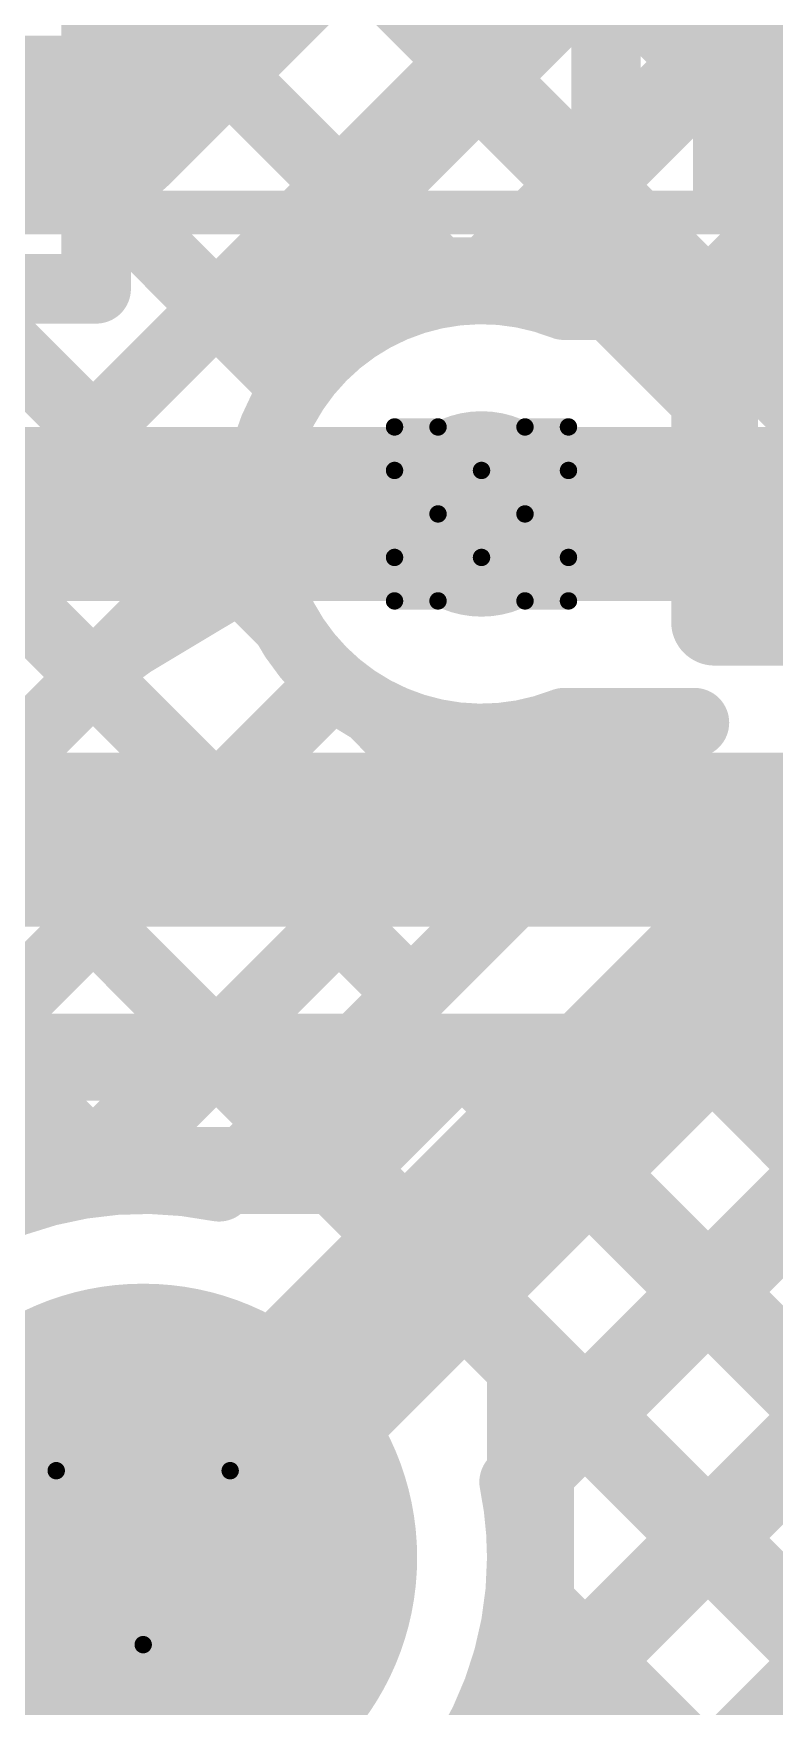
# Model space of a CAD drawing. Header units: inches. Extents: x -1.9 to 9.4, y 0 to 6.7.
# Drawn here: x 1.0418 to 1.127, y 2.7237 to 2.9161 of the extents above; entities that cross this region are included whole.
import ezdxf

# ---------------------------------------------------------------- set-up
doc = ezdxf.new("R2010")
doc.units = ezdxf.units.IN
doc.header["$MEASUREMENT"] = 0
for name, color, linetype in [('Bottom Layer', 5, 'Continuous'), ('Bottom Solder', 6, 'Continuous'), ('Drill Drawing', 1, 'Continuous'), ('Multi-Layer', 9, 'Continuous'), ('Pad Holes', 156, 'Continuous'), ('Top Layer', 1, 'Continuous'), ('Top Overlay', 2, 'Continuous'), ('Top Paste', 8, 'Continuous'), ('Top Solder', 216, 'Continuous'), ('Via Holes', 16, 'Continuous')]:
    doc.layers.add(name, color=color, linetype=linetype)

# ---------------------------------------------------------------- blocks, each defined once
blk = doc.blocks.new('SMA_DO_214AC__24')
at = {"layer": 'Top Layer'}
blk.add_hatch(color=1, dxfattribs=at).paths.add_polyline_path([(-0.1063, 0.05512), (-0.04331, 0.05512), (-0.04331, -0.05512), (-0.1063, -0.05512)])
at = {"layer": 'Top Paste'}
blk.add_hatch(color=8, dxfattribs=at).paths.add_polyline_path([(-0.1063, 0.05512), (-0.04331, 0.05512), (-0.04331, -0.05512), (-0.1063, -0.05512)])
at = {"layer": 'Top Solder'}
blk.add_hatch(color=216, dxfattribs=at).paths.add_polyline_path([(-0.1103, 0.05912), (-0.03931, 0.05912), (-0.03931, -0.05912), (-0.1103, -0.05912)])
at = {"layer": 'Top Overlay'}
blk.add_lwpolyline([(0.1119, 0.06034, 0.005, 0.005, 0), (-0.11745, 0.06034, 0.005, 0.005, 0)], format="xyseb", dxfattribs=at)
blk = doc.blocks.new('P______D6_3_L12___28')
at = {"layer": 'Bottom Layer'}
h = blk.add_hatch(color=5, dxfattribs=at)
edge = h.paths.add_edge_path()
edge.add_arc((-0.0689, 0), 0.02953, 0, 360)
at = {"layer": 'Bottom Solder'}
h = blk.add_hatch(color=6, dxfattribs=at)
edge = h.paths.add_edge_path()
edge.add_arc((-0.0689, 0), 0.0315, 0, 360)
at = {"layer": 'Multi-Layer'}
h = blk.add_hatch(color=9, dxfattribs=at)
edge = h.paths.add_edge_path()
edge.add_arc((-0.0689, 0), 0.02953, 0, 360)
at = {"layer": 'Pad Holes'}
h = blk.add_hatch(color=7, dxfattribs=at)
edge = h.paths.add_edge_path()
edge.add_arc((-0.0689, 0), 0.01772, 0, 360)
at = {"layer": 'Top Layer'}
h = blk.add_hatch(color=1, dxfattribs=at)
edge = h.paths.add_edge_path()
edge.add_arc((-0.0689, 0), 0.02953, 0, 360)
at = {"layer": 'Top Solder'}
h = blk.add_hatch(color=216, dxfattribs=at)
edge = h.paths.add_edge_path()
edge.add_arc((-0.0689, 0), 0.0315, 0, 360)
at = {"layer": 'Top Overlay'}
blk.add_lwpolyline([(0.125, -0.00001, 0.005, 0.005, 1), (-0.125, -0.00001, 0.005, 0.005, 1)], format="xyseb", close=True, dxfattribs=at)

msp = doc.modelspace()

# ---------------------------------------------------------------- hatches: boundary and pattern name
at = {"layer": 'Bottom Layer'}
h = msp.add_hatch(color=5, dxfattribs=at)
edge = h.paths.add_edge_path()
edge.add_arc((1.09334, 2.86083), 0.01181, 0, 360)
at = {"layer": 'Top Layer'}
h = msp.add_hatch(color=1, dxfattribs=at)
edge = h.paths.add_edge_path()
edge.add_arc((1.09334, 2.86083), 0.01181, 0, 360)
at = {"layer": 'Via Holes'}
h = msp.add_hatch(color=7, dxfattribs=at)
edge = h.paths.add_edge_path()
edge.add_arc((1.09334, 2.86083), 0.00591, 0, 360)

# ---------------------------------------------------------------- linework, layer by layer
at = {"layer": 'Bottom Layer'}
for points in [[(1.05043, 2.90583, 0.02, 0.02, 0), (1.07834, 2.93374, 0.02, 0.02, 0)], [(1.09422, 2.88764, 0.01, 0.01, 0), (1.13834, 2.93176, 0.01, 0.01, 0)], [(1.10334, 2.92885, 0.01, 0.01, 0), (1.13834, 2.89385, 0.01, 0.01, 0)], [(1.09084, 2.90874, 0.01, 0.01, 0), (1.10334, 2.92124, 0.01, 0.01, 0)], [(1.09084, 2.90874, 0.01, 0.01, 0), (1.10334, 2.92124, 0.01, 0.01, 0)], [(0.78849, 2.90583, 0.02, 0.02, 0), (1.05043, 2.90583, 0.02, 0.02, 0)], [(1.09301, 2.9109, 0.01, 0.01, 0), (1.13834, 2.86557, 0.01, 0.01, 0)], [(1.07543, 2.89333, 0.01, 0.01, 0), (1.09084, 2.90874, 0.01, 0.01, 0)], [(1.11462, 2.87976, 0.01, 0.01, 0), (1.13834, 2.90348, 0.01, 0.01, 0)], [(1.09897, 2.72268, 0.01, 0.01, 0), (1.27503, 2.89874, 0.01, 0.01, 0)], [(1.07886, 2.89676, 0.01, 0.01, 0), (1.08799, 2.88764, 0.01, 0.01, 0)], [(1.06793, 2.88583, 0.01, 0.01, 0), (1.07543, 2.89333, 0.01, 0.01, 0)], [(1.06793, 2.88583, 0.01, 0.01, 0), (1.07543, 2.89333, 0.01, 0.01, 0)], [(1.07993, 2.88764, 0.01, 0.01, 0), (1.10674, 2.88764, 0.01, 0.01, 0)], [(1.10674, 2.88764, 0.01, 0.01, 0), (1.12015, 2.87423, 0.01, 0.01, 0)], [(1.06793, 2.88583, 0.01, 0.01, 0), (1.07812, 2.88583, 0.01, 0.01, 0)], [(1.12015, 2.857, 0.01, 0.01, 0), (1.13834, 2.87519, 0.01, 0.01, 0)], [(1.12015, 2.84839, 0.01, 0.01, 0), (1.12015, 2.87423, 0.01, 0.01, 0)], [(0.97867, 2.86083, 0.02, 0.02, 0), (1.09334, 2.86083, 0.02, 0.02, 0)], [(1.12015, 2.85548, 0.01, 0.01, 0), (1.12723, 2.84839, 0.01, 0.01, 0)], [(1.12015, 2.84839, 0.01, 0.01, 0), (1.1334, 2.84839, 0.01, 0.01, 0)], [(0.99822, 2.82339, 0.02, 0.02, 0), (1.1459, 2.82339, 0.02, 0.02, 0)], [(1.01072, 2.79839, 0.01, 0.01, 0), (1.1334, 2.79839, 0.01, 0.01, 0)], [(1.03581, 2.79839, 0.01, 0.01, 0), (1.04885, 2.78535, 0.01, 0.01, 0)], [(1.0485, 2.78535, 0.01, 0.01, 0), (1.06154, 2.79839, 0.01, 0.01, 0)], [(1.0641, 2.79839, 0.01, 0.01, 0), (1.27503, 2.58746, 0.01, 0.01, 0)], [(1.07675, 2.78531, 0.01, 0.01, 0), (1.08982, 2.79839, 0.01, 0.01, 0)], [(1.09089, 2.77117, 0.01, 0.01, 0), (1.11811, 2.79839, 0.01, 0.01, 0)], [(1.09238, 2.79839, 0.01, 0.01, 0), (1.14771, 2.74306, 0.01, 0.01, 0)], [(1.09897, 2.75097, 0.01, 0.01, 0), (1.14639, 2.79839, 0.01, 0.01, 0)], [(1.12067, 2.79839, 0.01, 0.01, 0), (1.15184, 2.76722, 0.01, 0.01, 0)], [(1.03218, 2.78535, 0.01, 0.01, 0), (1.0767, 2.78535, 0.01, 0.01, 0)], [(1.0767, 2.78535, 0.01, 0.01, 0), (1.09897, 2.76309, 0.01, 0.01, 0)], [(1.09897, 2.71856, 0.01, 0.01, 0), (1.09897, 2.76309, 0.01, 0.01, 0)], [(1.03448, 2.62991, 0.01, 0.01, 0), (1.14771, 2.74314, 0.01, 0.01, 0)], [(1.09897, 2.73523, 0.01, 0.01, 0), (1.27503, 2.55918, 0.01, 0.01, 0)]]:
    msp.add_lwpolyline(points, format="xyseb", dxfattribs=at)
for points in [[(1.04543, 2.90583, 0.01, 0.01, 1), (1.05543, 2.90583, 0.01, 0.01, 1)], [(1.04543, 2.90583, 0.01, 0.01, 1), (1.05543, 2.90583, 0.01, 0.01, 1)], [(1.09051, 2.9109, 0.005, 0.005, 1), (1.0955, 2.9109, 0.005, 0.005, 1)], [(1.08834, 2.90874, 0.005, 0.005, 1), (1.09334, 2.90874, 0.005, 0.005, 1)], [(1.08834, 2.90874, 0.005, 0.005, 1), (1.09334, 2.90874, 0.005, 0.005, 1)], [(1.08834, 2.90874, 0.005, 0.005, 1), (1.09334, 2.90874, 0.005, 0.005, 1)], [(1.07636, 2.89676, 0.005, 0.005, 1), (1.08136, 2.89676, 0.005, 0.005, 1)], [(1.07293, 2.89333, 0.005, 0.005, 1), (1.07793, 2.89333, 0.005, 0.005, 1)], [(1.07293, 2.89333, 0.005, 0.005, 1), (1.07793, 2.89333, 0.005, 0.005, 1)], [(1.07293, 2.89333, 0.005, 0.005, 1), (1.07793, 2.89333, 0.005, 0.005, 1)], [(1.07743, 2.88764, 0.005, 0.005, 1), (1.08243, 2.88764, 0.005, 0.005, 1)], [(1.08549, 2.88764, 0.005, 0.005, 1), (1.09049, 2.88764, 0.005, 0.005, 1)], [(1.09172, 2.88764, 0.005, 0.005, 1), (1.09672, 2.88764, 0.005, 0.005, 1)], [(1.10424, 2.88764, 0.005, 0.005, 1), (1.10924, 2.88764, 0.005, 0.005, 1)], [(1.10424, 2.88764, 0.005, 0.005, 1), (1.10924, 2.88764, 0.005, 0.005, 1)], [(1.06543, 2.88583, 0.005, 0.005, 1), (1.07043, 2.88583, 0.005, 0.005, 1)], [(1.06543, 2.88583, 0.005, 0.005, 1), (1.07043, 2.88583, 0.005, 0.005, 1)], [(1.06543, 2.88583, 0.005, 0.005, 1), (1.07043, 2.88583, 0.005, 0.005, 1)], [(1.07562, 2.88583, 0.005, 0.005, 1), (1.08062, 2.88583, 0.005, 0.005, 1)], [(1.11212, 2.87976, 0.005, 0.005, 1), (1.11712, 2.87976, 0.005, 0.005, 1)], [(1.11765, 2.87423, 0.005, 0.005, 1), (1.12265, 2.87423, 0.005, 0.005, 1)], [(1.11765, 2.87423, 0.005, 0.005, 1), (1.12265, 2.87423, 0.005, 0.005, 1)], [(1.08834, 2.86083, 0.01, 0.01, 1), (1.09834, 2.86083, 0.01, 0.01, 1)], [(1.11765, 2.857, 0.005, 0.005, 1), (1.12265, 2.857, 0.005, 0.005, 1)], [(1.11765, 2.85548, 0.005, 0.005, 1), (1.12265, 2.85548, 0.005, 0.005, 1)], [(1.11765, 2.84839, 0.005, 0.005, 1), (1.12265, 2.84839, 0.005, 0.005, 1)], [(1.11765, 2.84839, 0.005, 0.005, 1), (1.12265, 2.84839, 0.005, 0.005, 1)], [(1.12473, 2.84839, 0.005, 0.005, 1), (1.12973, 2.84839, 0.005, 0.005, 1)], [(1.05904, 2.79839, 0.005, 0.005, 1), (1.06404, 2.79839, 0.005, 0.005, 1)], [(1.0616, 2.79839, 0.005, 0.005, 1), (1.0666, 2.79839, 0.005, 0.005, 1)], [(1.08732, 2.79839, 0.005, 0.005, 1), (1.09232, 2.79839, 0.005, 0.005, 1)], [(1.08988, 2.79839, 0.005, 0.005, 1), (1.09488, 2.79839, 0.005, 0.005, 1)], [(1.11561, 2.79839, 0.005, 0.005, 1), (1.12061, 2.79839, 0.005, 0.005, 1)], [(1.11817, 2.79839, 0.005, 0.005, 1), (1.12317, 2.79839, 0.005, 0.005, 1)], [(1.046, 2.78535, 0.005, 0.005, 1), (1.051, 2.78535, 0.005, 0.005, 1)], [(1.04635, 2.78535, 0.005, 0.005, 1), (1.05135, 2.78535, 0.005, 0.005, 1)], [(1.0742, 2.78535, 0.005, 0.005, 1), (1.0792, 2.78535, 0.005, 0.005, 1)], [(1.0742, 2.78535, 0.005, 0.005, 1), (1.0792, 2.78535, 0.005, 0.005, 1)], [(1.07425, 2.78531, 0.005, 0.005, 1), (1.07925, 2.78531, 0.005, 0.005, 1)], [(1.08839, 2.77117, 0.005, 0.005, 1), (1.09339, 2.77117, 0.005, 0.005, 1)], [(1.09647, 2.76309, 0.005, 0.005, 1), (1.10147, 2.76309, 0.005, 0.005, 1)], [(1.09647, 2.76309, 0.005, 0.005, 1), (1.10147, 2.76309, 0.005, 0.005, 1)], [(1.09647, 2.75097, 0.005, 0.005, 1), (1.10147, 2.75097, 0.005, 0.005, 1)], [(1.09647, 2.73523, 0.005, 0.005, 1), (1.10147, 2.73523, 0.005, 0.005, 1)], [(1.09647, 2.72268, 0.005, 0.005, 1), (1.10147, 2.72268, 0.005, 0.005, 1)]]:
    msp.add_lwpolyline(points, format="xyseb", close=True, dxfattribs=at)
at = {"layer": 'Drill Drawing'}
for points in [[(1.08334, 2.86583, 0.002, 0.002, 0), (1.08334, 2.87083, 0.002, 0.002, 0)], [(1.08334, 2.87083, 0.002, 0.002, 0), (1.08834, 2.87083, 0.002, 0.002, 0)], [(1.08834, 2.87083, 0.002, 0.002, 0), (1.09334, 2.86583, 0.002, 0.002, 0)], [(1.09334, 2.86583, 0.002, 0.002, 0), (1.09834, 2.87083, 0.002, 0.002, 0)], [(1.09834, 2.87083, 0.002, 0.002, 0), (1.10334, 2.87083, 0.002, 0.002, 0)], [(1.10334, 2.86583, 0.002, 0.002, 0), (1.10334, 2.87083, 0.002, 0.002, 0)], [(1.08334, 2.86583, 0.002, 0.002, 0), (1.08834, 2.86083, 0.002, 0.002, 0)], [(1.09834, 2.86083, 0.002, 0.002, 0), (1.10334, 2.86583, 0.002, 0.002, 0)], [(1.08334, 2.85583, 0.002, 0.002, 0), (1.08834, 2.86083, 0.002, 0.002, 0)], [(1.09834, 2.86083, 0.002, 0.002, 0), (1.10334, 2.85583, 0.002, 0.002, 0)], [(1.08334, 2.85083, 0.002, 0.002, 0), (1.08334, 2.85583, 0.002, 0.002, 0)], [(1.08834, 2.85083, 0.002, 0.002, 0), (1.09334, 2.85583, 0.002, 0.002, 0)], [(1.09334, 2.85583, 0.002, 0.002, 0), (1.09834, 2.85083, 0.002, 0.002, 0)], [(1.10334, 2.85083, 0.002, 0.002, 0), (1.10334, 2.85583, 0.002, 0.002, 0)], [(1.08334, 2.85083, 0.002, 0.002, 0), (1.08834, 2.85083, 0.002, 0.002, 0)], [(1.09834, 2.85083, 0.002, 0.002, 0), (1.10334, 2.85083, 0.002, 0.002, 0)], [(1.04444, 2.75083, 0.002, 0.002, 0), (1.06444, 2.75083, 0.002, 0.002, 0)], [(1.04444, 2.75083, 0.002, 0.002, 0), (1.05444, 2.73083, 0.002, 0.002, 0)], [(1.05444, 2.73083, 0.002, 0.002, 0), (1.06444, 2.75083, 0.002, 0.002, 0)]]:
    msp.add_lwpolyline(points, format="xyseb", dxfattribs=at)
for points in [[(1.08284, 2.87083, 0.001, 0.001, 1), (1.08384, 2.87083, 0.001, 0.001, 1)], [(1.08284, 2.87083, 0.001, 0.001, 1), (1.08384, 2.87083, 0.001, 0.001, 1)], [(1.08784, 2.87083, 0.001, 0.001, 1), (1.08884, 2.87083, 0.001, 0.001, 1)], [(1.08784, 2.87083, 0.001, 0.001, 1), (1.08884, 2.87083, 0.001, 0.001, 1)], [(1.09784, 2.87083, 0.001, 0.001, 1), (1.09884, 2.87083, 0.001, 0.001, 1)], [(1.09784, 2.87083, 0.001, 0.001, 1), (1.09884, 2.87083, 0.001, 0.001, 1)], [(1.10284, 2.87083, 0.001, 0.001, 1), (1.10384, 2.87083, 0.001, 0.001, 1)], [(1.10284, 2.87083, 0.001, 0.001, 1), (1.10384, 2.87083, 0.001, 0.001, 1)], [(1.08284, 2.86583, 0.001, 0.001, 1), (1.08384, 2.86583, 0.001, 0.001, 1)], [(1.08284, 2.86583, 0.001, 0.001, 1), (1.08384, 2.86583, 0.001, 0.001, 1)], [(1.09284, 2.86583, 0.001, 0.001, 1), (1.09384, 2.86583, 0.001, 0.001, 1)], [(1.09284, 2.86583, 0.001, 0.001, 1), (1.09384, 2.86583, 0.001, 0.001, 1)], [(1.10284, 2.86583, 0.001, 0.001, 1), (1.10384, 2.86583, 0.001, 0.001, 1)], [(1.10284, 2.86583, 0.001, 0.001, 1), (1.10384, 2.86583, 0.001, 0.001, 1)], [(1.08784, 2.86083, 0.001, 0.001, 1), (1.08884, 2.86083, 0.001, 0.001, 1)], [(1.08784, 2.86083, 0.001, 0.001, 1), (1.08884, 2.86083, 0.001, 0.001, 1)], [(1.09784, 2.86083, 0.001, 0.001, 1), (1.09884, 2.86083, 0.001, 0.001, 1)], [(1.09784, 2.86083, 0.001, 0.001, 1), (1.09884, 2.86083, 0.001, 0.001, 1)], [(1.08284, 2.85583, 0.001, 0.001, 1), (1.08384, 2.85583, 0.001, 0.001, 1)], [(1.08284, 2.85583, 0.001, 0.001, 1), (1.08384, 2.85583, 0.001, 0.001, 1)], [(1.09284, 2.85583, 0.001, 0.001, 1), (1.09384, 2.85583, 0.001, 0.001, 1)], [(1.09284, 2.85583, 0.001, 0.001, 1), (1.09384, 2.85583, 0.001, 0.001, 1)], [(1.10284, 2.85583, 0.001, 0.001, 1), (1.10384, 2.85583, 0.001, 0.001, 1)], [(1.10284, 2.85583, 0.001, 0.001, 1), (1.10384, 2.85583, 0.001, 0.001, 1)], [(1.08284, 2.85083, 0.001, 0.001, 1), (1.08384, 2.85083, 0.001, 0.001, 1)], [(1.08284, 2.85083, 0.001, 0.001, 1), (1.08384, 2.85083, 0.001, 0.001, 1)], [(1.08784, 2.85083, 0.001, 0.001, 1), (1.08884, 2.85083, 0.001, 0.001, 1)], [(1.08784, 2.85083, 0.001, 0.001, 1), (1.08884, 2.85083, 0.001, 0.001, 1)], [(1.09784, 2.85083, 0.001, 0.001, 1), (1.09884, 2.85083, 0.001, 0.001, 1)], [(1.09784, 2.85083, 0.001, 0.001, 1), (1.09884, 2.85083, 0.001, 0.001, 1)], [(1.10284, 2.85083, 0.001, 0.001, 1), (1.10384, 2.85083, 0.001, 0.001, 1)], [(1.10284, 2.85083, 0.001, 0.001, 1), (1.10384, 2.85083, 0.001, 0.001, 1)], [(1.04394, 2.75083, 0.001, 0.001, 1), (1.04494, 2.75083, 0.001, 0.001, 1)], [(1.04394, 2.75083, 0.001, 0.001, 1), (1.04494, 2.75083, 0.001, 0.001, 1)], [(1.06394, 2.75083, 0.001, 0.001, 1), (1.06494, 2.75083, 0.001, 0.001, 1)], [(1.06394, 2.75083, 0.001, 0.001, 1), (1.06494, 2.75083, 0.001, 0.001, 1)], [(1.05394, 2.73083, 0.001, 0.001, 1), (1.05494, 2.73083, 0.001, 0.001, 1)], [(1.05394, 2.73083, 0.001, 0.001, 1), (1.05494, 2.73083, 0.001, 0.001, 1)]]:
    msp.add_lwpolyline(points, format="xyseb", close=True, dxfattribs=at)
at = {"layer": 'Top Layer'}
for points in [[(1.04903, 2.88671, 0.008, 0.008, 0), (1.04903, 3.02494, 0.008, 0.008, 0)], [(1.10765, 2.88671, 0.008, 0.008, 0), (1.10765, 3.02494, 0.008, 0.008, 0)], [(1.04903, 2.89902, 0.008, 0.008, 0), (1.10765, 2.95764, 0.008, 0.008, 0)], [(1.04903, 2.95488, 0.008, 0.008, 0), (1.10765, 2.89626, 0.008, 0.008, 0)], [(0.94312, 2.76483, 0.008, 0.008, 0), (1.10765, 2.92935, 0.008, 0.008, 0)], [(1.04903, 2.92659, 0.008, 0.008, 0), (1.0893, 2.88632, 0.008, 0.008, 0)], [(0.92868, 2.90553, 0.008, 0.008, 0), (1.05007, 2.78413, 0.008, 0.008, 0)], [(1.09322, 2.88664, 0.008, 0.008, 0), (1.10765, 2.90107, 0.008, 0.008, 0)], [(1.04903, 2.89831, 0.008, 0.008, 0), (1.072, 2.87534, 0.008, 0.008, 0)], [(0.95804, 2.88671, 0.008, 0.008, 0), (1.04903, 2.88671, 0.008, 0.008, 0)], [(0.97578, 2.88671, 0.008, 0.008, 0), (1.07108, 2.79141, 0.008, 0.008, 0)], [(1.00406, 2.88671, 0.008, 0.008, 0), (1.08522, 2.80555, 0.008, 0.008, 0)], [(1.03235, 2.88671, 0.008, 0.008, 0), (1.07079, 2.84827, 0.008, 0.008, 0)], [(1.10284, 2.83683, 0.008, 0.008, -1.471199), (1.10284, 2.88483, 0.008, 0.008, 0)], [(1.10765, 2.88671, 0.008, 0.008, 0), (1.13434, 2.88671, 0.008, 0.008, 0)], [(1.10284, 2.88483, 0.008, 0.008, 0), (1.1334, 2.88483, 0.008, 0.008, 0)], [(1.09334, 2.86083, 0.02, 0.02, 0), (1.14334, 2.86083, 0.02, 0.02, 0)], [(0.97141, 2.76483, 0.008, 0.008, 0), (1.06753, 2.86095, 0.008, 0.008, 0)], [(0.99969, 2.76483, 0.008, 0.008, 0), (1.0763, 2.84144, 0.008, 0.008, 0)], [(1.08078, 2.83828, 0.008, 0.008, 0), (1.09936, 2.81969, 0.008, 0.008, 0)], [(1.04683, 2.78368, 0.008, 0.008, 0), (1.09873, 2.83559, 0.008, 0.008, 0)], [(1.10284, 2.83683, 0.008, 0.008, 0), (1.11782, 2.83683, 0.008, 0.008, 0)], [(1.11051, 2.83683, 0.008, 0.008, 0), (1.11354, 2.8338, 0.008, 0.008, 0)], [(1.11247, 2.8328, 0.008, 0.008, -0.070124), (1.11782, 2.83683, 0.008, 0.008, 0)], [(1.11247, 2.8328, 0.008, 0.008, -0.070124), (1.11782, 2.83683, 0.008, 0.008, 0)], [(1.06315, 2.78347, 0.008, 0.008, 0), (1.11247, 2.8328, 0.008, 0.008, 0)], [(1.05444, 2.74083, 0.02, 0.02, 0), (1.12944, 2.81583, 0.02, 0.02, 0)], [(1.12944, 2.81583, 0.02, 0.02, 0), (1.20834, 2.81583, 0.02, 0.02, 0)], [(1.07844, 2.70216, 0.008, 0.008, 0), (1.16811, 2.79183, 0.008, 0.008, 0)], [(1.09709, 2.74953, 0.008, 0.008, 0), (1.13938, 2.79183, 0.008, 0.008, 0)], [(1.09716, 2.74916, 0.008, 0.008, 0), (1.13983, 2.79183, 0.008, 0.008, 0)], [(1.01813, 2.76483, 0.008, 0.008, -0.306098), (1.06315, 2.78347, 0.008, 0.008, 0)], [(1.11916, 2.77161, 0.008, 0.008, 0), (1.14873, 2.74205, 0.008, 0.008, 0)], [(1.10502, 2.75747, 0.008, 0.008, 0), (1.27605, 2.58644, 0.008, 0.008, 0)], [(1.09709, 2.74953, 0.008, 0.008, -0.050389), (1.09797, 2.74083, 0.008, 0.008, 0)], [(0.88511, 2.74083, 0.02, 0.02, 0), (1.05444, 2.74083, 0.02, 0.02, 0)], [(1.05444, 2.49472, 0.02, 0.02, 0), (1.05444, 2.74083, 0.02, 0.02, 0)], [(1.07844, 2.67387, 0.008, 0.008, 0), (1.14885, 2.74428, 0.008, 0.008, 0)], [(1.09797, 2.74083, 0.008, 0.008, -0.251825), (1.07844, 2.70451, 0.008, 0.008, 0)], [(1.09775, 2.73645, 0.008, 0.008, 0), (1.27605, 2.55816, 0.008, 0.008, 0)]]:
    msp.add_lwpolyline(points, format="xyseb", dxfattribs=at)
for points in [[(1.10565, 2.90107, 0.004, 0.004, 1), (1.10965, 2.90107, 0.004, 0.004, 1)], [(1.04703, 2.89902, 0.004, 0.004, 1), (1.05103, 2.89902, 0.004, 0.004, 1)], [(1.04703, 2.89831, 0.004, 0.004, 1), (1.05103, 2.89831, 0.004, 0.004, 1)], [(1.10565, 2.89626, 0.004, 0.004, 1), (1.10965, 2.89626, 0.004, 0.004, 1)], [(1.04703, 2.88671, 0.004, 0.004, 1), (1.05103, 2.88671, 0.004, 0.004, 1)], [(1.04703, 2.88671, 0.004, 0.004, 1), (1.05103, 2.88671, 0.004, 0.004, 1)], [(1.0873, 2.88632, 0.004, 0.004, 1), (1.0913, 2.88632, 0.004, 0.004, 1)], [(1.09122, 2.88664, 0.004, 0.004, 1), (1.09522, 2.88664, 0.004, 0.004, 1)], [(1.10565, 2.88671, 0.004, 0.004, 1), (1.10965, 2.88671, 0.004, 0.004, 1)], [(1.10565, 2.88671, 0.004, 0.004, 1), (1.10965, 2.88671, 0.004, 0.004, 1)], [(1.10084, 2.88483, 0.004, 0.004, 1), (1.10484, 2.88483, 0.004, 0.004, 1)], [(1.10084, 2.88483, 0.004, 0.004, 1), (1.10484, 2.88483, 0.004, 0.004, 1)], [(1.07, 2.87534, 0.004, 0.004, 1), (1.074, 2.87534, 0.004, 0.004, 1)], [(1.08834, 2.86083, 0.01, 0.01, 1), (1.09834, 2.86083, 0.01, 0.01, 1)], [(1.06553, 2.86095, 0.004, 0.004, 1), (1.06953, 2.86095, 0.004, 0.004, 1)], [(1.06879, 2.84827, 0.004, 0.004, 1), (1.07279, 2.84827, 0.004, 0.004, 1)], [(1.0743, 2.84144, 0.004, 0.004, 1), (1.0783, 2.84144, 0.004, 0.004, 1)], [(1.07878, 2.83828, 0.004, 0.004, 1), (1.08278, 2.83828, 0.004, 0.004, 1)], [(1.09673, 2.83559, 0.004, 0.004, 1), (1.10073, 2.83559, 0.004, 0.004, 1)], [(1.10084, 2.83683, 0.004, 0.004, 1), (1.10484, 2.83683, 0.004, 0.004, 1)], [(1.10084, 2.83683, 0.004, 0.004, 1), (1.10484, 2.83683, 0.004, 0.004, 1)], [(1.10851, 2.83683, 0.004, 0.004, 1), (1.11251, 2.83683, 0.004, 0.004, 1)], [(1.11582, 2.83683, 0.004, 0.004, 1), (1.11982, 2.83683, 0.004, 0.004, 1)], [(1.11582, 2.83683, 0.004, 0.004, 1), (1.11982, 2.83683, 0.004, 0.004, 1)], [(1.11582, 2.83683, 0.004, 0.004, 1), (1.11982, 2.83683, 0.004, 0.004, 1)], [(1.11154, 2.8338, 0.004, 0.004, 1), (1.11554, 2.8338, 0.004, 0.004, 1)], [(1.11047, 2.8328, 0.004, 0.004, 1), (1.11447, 2.8328, 0.004, 0.004, 1)], [(1.11047, 2.8328, 0.004, 0.004, 1), (1.11447, 2.8328, 0.004, 0.004, 1)], [(1.11047, 2.8328, 0.004, 0.004, 1), (1.11447, 2.8328, 0.004, 0.004, 1)], [(1.12444, 2.81583, 0.01, 0.01, 1), (1.13444, 2.81583, 0.01, 0.01, 1)], [(1.12444, 2.81583, 0.01, 0.01, 1), (1.13444, 2.81583, 0.01, 0.01, 1)], [(1.09736, 2.81969, 0.004, 0.004, 1), (1.10136, 2.81969, 0.004, 0.004, 1)], [(1.08322, 2.80555, 0.004, 0.004, 1), (1.08722, 2.80555, 0.004, 0.004, 1)], [(1.06908, 2.79141, 0.004, 0.004, 1), (1.07308, 2.79141, 0.004, 0.004, 1)], [(1.04483, 2.78368, 0.004, 0.004, 1), (1.04883, 2.78368, 0.004, 0.004, 1)], [(1.04807, 2.78413, 0.004, 0.004, 1), (1.05207, 2.78413, 0.004, 0.004, 1)], [(1.06115, 2.78347, 0.004, 0.004, 1), (1.06515, 2.78347, 0.004, 0.004, 1)], [(1.06115, 2.78347, 0.004, 0.004, 1), (1.06515, 2.78347, 0.004, 0.004, 1)], [(1.11716, 2.77161, 0.004, 0.004, 1), (1.12116, 2.77161, 0.004, 0.004, 1)], [(1.10302, 2.75747, 0.004, 0.004, 1), (1.10702, 2.75747, 0.004, 0.004, 1)], [(1.09509, 2.74953, 0.004, 0.004, 1), (1.09909, 2.74953, 0.004, 0.004, 1)], [(1.09509, 2.74953, 0.004, 0.004, 1), (1.09909, 2.74953, 0.004, 0.004, 1)], [(1.09516, 2.74916, 0.004, 0.004, 1), (1.09916, 2.74916, 0.004, 0.004, 1)], [(1.04944, 2.74083, 0.01, 0.01, 1), (1.05944, 2.74083, 0.01, 0.01, 1)], [(1.04944, 2.74083, 0.01, 0.01, 1), (1.05944, 2.74083, 0.01, 0.01, 1)], [(1.04944, 2.74083, 0.01, 0.01, 1), (1.05944, 2.74083, 0.01, 0.01, 1)], [(1.09597, 2.74083, 0.004, 0.004, 1), (1.09997, 2.74083, 0.004, 0.004, 1)], [(1.09597, 2.74083, 0.004, 0.004, 1), (1.09997, 2.74083, 0.004, 0.004, 1)], [(1.09575, 2.73645, 0.004, 0.004, 1), (1.09975, 2.73645, 0.004, 0.004, 1)]]:
    msp.add_lwpolyline(points, format="xyseb", close=True, dxfattribs=at)

# ---------------------------------------------------------------- block references
at = {"rotation": 180}
msp.add_blockref('SMA_DO_214AC__24', (1.07834, 2.95583), dxfattribs=at)
msp.add_blockref('P______D6_3_L12___28', (1.12334, 2.74083))

doc.saveas('drawing.dxf')
